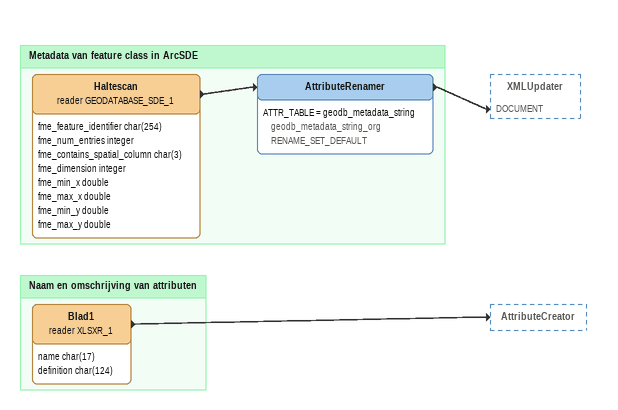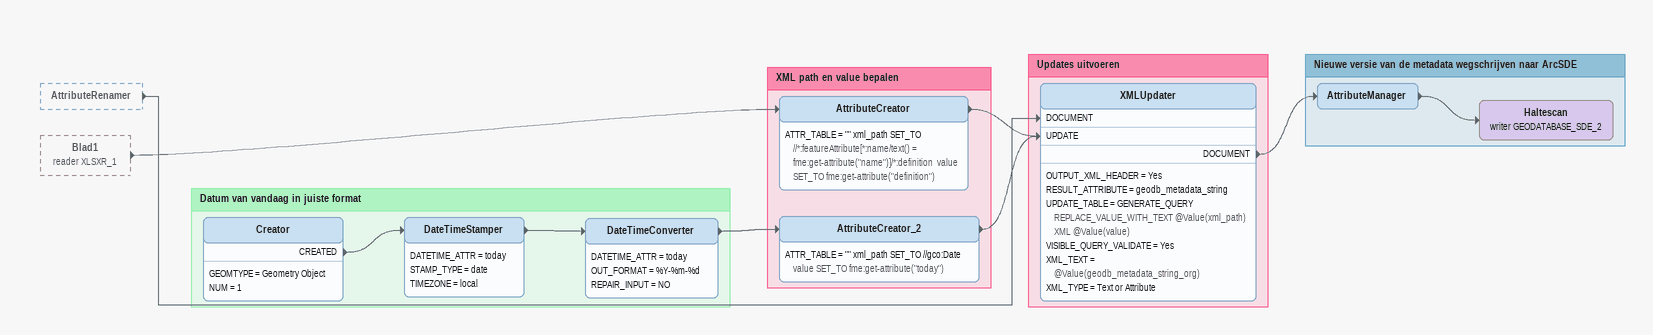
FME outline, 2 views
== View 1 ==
Bookmark: Metadata van feature class in ArcSDE
Haltescan (reader GEODATABASE_SDE_1)
    attributes: fme_feature_identifier char(254), fme_num_entries integer, fme_contains_spatial_column char(3), fme_dimension integer, fme_min_x double, fme_max_x double, fme_min_y double, fme_max_y double
    -> AttributeRenamer
AttributeRenamer
    ATTR_TABLE = geodb_metadata_string geodb_metadata_string_org RENAME_SET_DEFAULT
    -> XMLUpdater [DOCUMENT]

Bookmark: Naam en omschrijving van attributen
Blad1 (reader XLSXR_1)
    attributes: name char(17), definition char(124)
    -> AttributeCreator

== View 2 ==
AttributeRenamer [outside]
    -> XMLUpdater [DOCUMENT]
Blad1 (reader XLSXR_1) [outside]
    -> AttributeCreator

Bookmark: XML path en value bepalen
AttributeCreator
    ATTR_TABLE = "" xml_path SET_TO //*:featureAttribute[*:name/text() = fme:get-attribute("name")]/*:definition  value SET_TO fme:get-attribute("definition")
    -> XMLUpdater [UPDATE]
AttributeCreator_2
    ATTR_TABLE = "" xml_path SET_TO //gco:Date  value SET_TO fme:get-attribute("today")
    -> XMLUpdater [UPDATE]

Bookmark: Datum van vandaag in juiste format
Creator
    GEOMTYPE = Geometry Object
    NUM = 1
    CREATED -> DateTimeStamper
DateTimeStamper
    DATETIME_ATTR = today
    STAMP_TYPE = date
    TIMEZONE = local
    -> DateTimeConverter
DateTimeConverter
    DATETIME_ATTR = today
    OUT_FORMAT = %Y-%m-%d
    REPAIR_INPUT = NO
    -> AttributeCreator_2

Bookmark: Updates uitvoeren
XMLUpdater
    OUTPUT_XML_HEADER = Yes
    RESULT_ATTRIBUTE = geodb_metadata_string
    UPDATE_TABLE = GENERATE_QUERY REPLACE_VALUE_WITH_TEXT @Value(xml_path) XML @Value(value)
    VISIBLE_QUERY_VALIDATE = Yes
    XML_TEXT = @Value(geodb_metadata_string_org)
    XML_TYPE = Text or Attribute
    DOCUMENT -> AttributeManager

Bookmark: Nieuwe versie van de metadata wegschrijven naar ArcSDE
AttributeManager
    -> Haltescan (writer GEODATABASE_SDE_2)
Haltescan (writer GEODATABASE_SDE_2)
